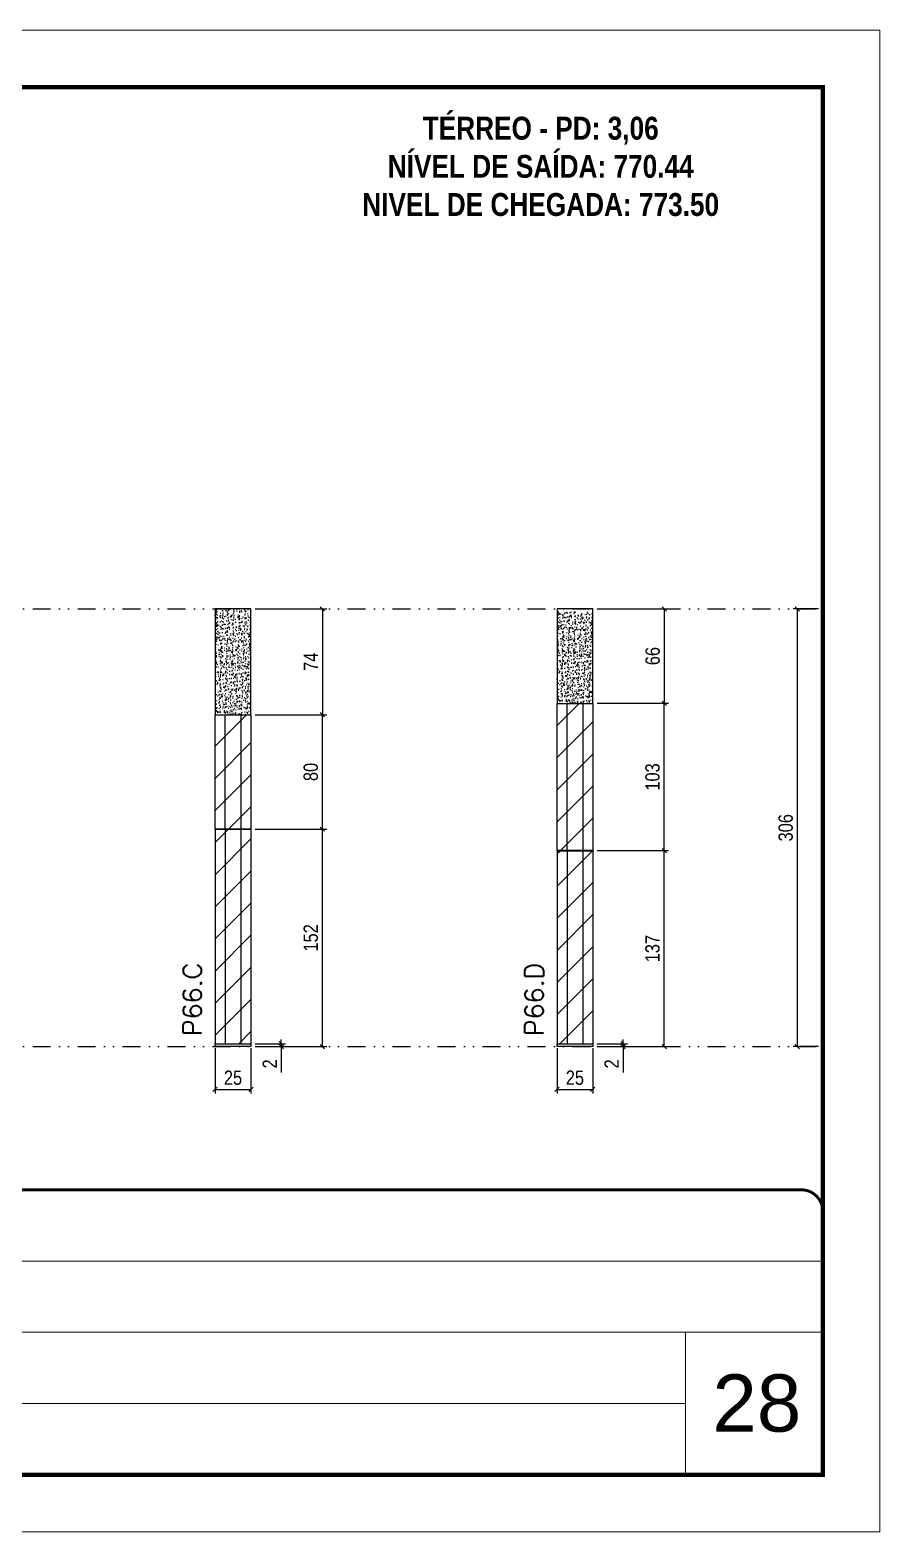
# Model space of a CAD drawing. Extents: x 14400 to 27878, y -21631 to 6985.
# Drawn here: x 20073 to 20667, y -957 to 93 of the extents above; entities that cross this region are included whole.
import ezdxf

# ---------------------------------------------------------------- set-up
doc = ezdxf.new("R2010")
doc.units = 0
for name, pattern in [('CONTINUO', [0]), ('DASHED', [0.75, 0.5, -0.25]), ('DIVIDE2', [0.625, 0.25, -0.125, 0, -0.125, 0, -0.125])]:
    doc.linetypes.add(name, pattern=pattern)
for name, color, linetype, lineweight in [('CARIMBO', 255, 'Continuous', 9), ('Folhas', 255, 'Continuous', 9), ('Hachura', 251, 'Continuous', 9), ('SARRAFO DE PRESSAO', 251, 'DASHED', 9), ('Texto Seção', 7, 'Continuous', 15)]:
    doc.layers.add(name, color=color, linetype=linetype, lineweight=lineweight)
for name, color, linetype in [('COTA', 241, 'Continuous'), ('NOMENCLATURA', 7, 'Continuous'), ('Nível', 160, 'Continuous'), ('Painéis', 200, 'Continuous'), ('SARR_2.2x7', 40, 'Continuous')]:
    doc.layers.add(name, color=color, linetype=linetype)
doc.styles.add('ARIAL', font='arial.ttf')
doc.styles.add('COTA TECNICA', font='techl___.ttf', dxfattribs={"height": 10})
doc.styles.add('COTA TECNICA-50', font='techl___.ttf', dxfattribs={"height": 10})
doc.styles.add('REGUA-120', font='ROMANS.shx', dxfattribs={"height": 15})
doc.styles.add('ROMANC', font='techb___.ttf', dxfattribs={"height": 2.5})
doc.dimstyles.new('COTA PAINEL-50', dxfattribs={"dimtxt": 10, "dimasz": 3, "dimexe": 3, "dimexo": 3, "dimgap": 3, "dimtad": 1, "dimdec": 1, "dimzin": 12, "dimdsep": 46, "dimtxsty": 'COTA TECNICA-50', "dimblk1": 'OBLIQUE', "dimblk2": 'OBLIQUE', "dimsah": 1, "dimcen": 0.9, "dimclrd": 4, "dimclre": 4, "dimclrt": 240, "dimadec": 1, "dimazin": 3, "dimtfac": 1, "dimtdec": 1, "dimtmove": 0, "dimatfit": 3, "dimfxl": 1, "dimtolj": 1, "dimtzin": 12, "dimarcsym": 0})
doc.dimstyles.new('PAINEL', dxfattribs={"dimtxt": 10, "dimasz": 3, "dimexe": 3, "dimexo": 3, "dimgap": 3, "dimtad": 1, "dimdec": 1, "dimzin": 12, "dimdsep": 46, "dimtxsty": 'COTA TECNICA', "dimblk1": 'OBLIQUE', "dimblk2": 'OBLIQUE', "dimsah": 1, "dimcen": 0.9, "dimclrd": 4, "dimclre": 4, "dimclrt": 240, "dimadec": 1, "dimazin": 3, "dimtfac": 1, "dimtdec": 1, "dimtmove": 0, "dimatfit": 3, "dimfxl": 1, "dimtolj": 1, "dimtzin": 12, "dimarcsym": 0})

# ---------------------------------------------------------------- blocks, each defined once
blk = doc.blocks.new('9999999999')
at = {"color": 30, "linetype": 'CONTINUO'}
for p, q in [((98564.6, 34379.6), (99584, 34379.6)), ((98564.6, 34329.8), (99488, 34329.8)), ((99584, 34329.8), (99488, 34329.8)), ((99488, 34329.8), (99488, 34230.2)), ((98564.6, 34280), (99488, 34280))]:
    blk.add_line(p, q, dxfattribs=at)
at = {"color": 30, "linetype": 'CONTINUO', "const_width": 2}
blk.add_lwpolyline([(99584, 34230.2), (99584, 34414.4, 0.414214), (99569, 34429.4), (98229, 34429.4, 0.414214), (98214, 34414.4), (98214, 34245.2, 0.414214), (98229, 34230.2), (99584, 34230.2)], format="xyb", dxfattribs=at)
at = {"layer": 'Folhas'}
blk.add_lwpolyline([(98139, 34190.2), (99624, 34190.2), (99624, 35240.2), (98139, 35240.2)], close=True, dxfattribs=at)
at = {"layer": 'Folhas', "color": 30, "const_width": 3}
blk.add_lwpolyline([(98214, 34230.2), (99584, 34230.2), (99584, 35200.2), (98214, 35200.2)], close=True, dxfattribs=at)
blk = doc.blocks.new('_Oblique')
at = {"color": 0, "linetype": 'ByBlock', "lineweight": -2}
blk.add_line((-0.5, -0.5), (0.5, 0.5), dxfattribs=at)
blk = doc.blocks.new('*D1112')
at = {"layer": 'COTA', "color": 4, "lineweight": -2, "transparency": 16777216}
for p, q in [((20202.2, -618.4), (20202.2, -650.3)), ((20227.2, -618.4), (20227.2, -650.3)), ((20202.2, -647.3), (20227.2, -647.3))]:
    blk.add_line(p, q, dxfattribs=at)
at = {"layer": 'Defpoints', "color": 0, "transparency": 16777216}
for p in [(20202.2, -615.4), (20227.2, -615.4), (20227.2, -647.3)]:
    blk.add_point(p, dxfattribs=at)
at = {"layer": 'COTA', "color": 4, "lineweight": -2, "transparency": 16777216, "xscale": 3, "yscale": 3, "zscale": 3, "rotation": 180}
blk.add_blockref('_Oblique', (20202.2, -647.3), dxfattribs=at)
at = {"layer": 'COTA', "color": 4, "lineweight": -2, "transparency": 16777216, "xscale": 3, "yscale": 3, "zscale": 3}
blk.add_blockref('_Oblique', (20227.2, -647.3), dxfattribs=at)
at = {"layer": 'COTA', "color": 240, "transparency": 16777216, "insert": (20214.7, -639.2), "char_height": 10, "attachment_point": 5, "style": 'COTA TECNICA'}
blk.add_mtext('\\A1;25', dxfattribs=at)
blk = doc.blocks.new('*D1113')
at = {"layer": 'COTA', "color": 4, "lineweight": -2, "transparency": 16777216}
for p, q in [((20230.2, -615.4), (20251.4, -615.4)), ((20230.2, -617.4), (20251.4, -617.4)), ((20248.4, -615.4), (20248.4, -612.4)), ((20248.4, -615.4), (20248.4, -617.4)), ((20248.4, -617.4), (20248.4, -635.6))]:
    blk.add_line(p, q, dxfattribs=at)
at = {"layer": 'Defpoints', "color": 0, "transparency": 16777216}
for p in [(20227.2, -615.4), (20227.2, -617.4), (20248.4, -615.4)]:
    blk.add_point(p, dxfattribs=at)
at = {"layer": 'COTA', "color": 4, "lineweight": -2, "transparency": 16777216, "xscale": 3, "yscale": 3, "zscale": 3}
for p, rotation in [((20248.4, -615.4), 270), ((20248.4, -617.4), 90)]:
    blk.add_blockref('_Oblique', p, dxfattribs=dict(at, rotation=rotation))
at = {"layer": 'COTA', "color": 240, "transparency": 16777216, "insert": (20240.4, -629.5), "char_height": 10, "attachment_point": 5, "rotation": 90, "style": 'COTA TECNICA-50'}
blk.add_mtext('\\A1;2', dxfattribs=at)
blk = doc.blocks.new('*D1136')
at = {"layer": 'COTA', "color": 4, "linetype": 'ByBlock', "lineweight": -2, "transparency": 16777216}
for p, q in [((20230.2, -311.4), (20280.2, -311.4)), ((20277.2, -311.4), (20277.2, -385.4)), ((20230.2, -385.4), (20280.2, -385.4))]:
    blk.add_line(p, q, dxfattribs=at)
at = {"layer": 'Defpoints', "color": 0, "linetype": 'ByBlock', "transparency": 16777216}
for p in [(20227.2, -311.4), (20227.2, -385.4), (20277.2, -385.4)]:
    blk.add_point(p, dxfattribs=at)
at = {"layer": 'COTA', "color": 4, "linetype": 'ByBlock', "lineweight": -2, "transparency": 16777216, "xscale": 3, "yscale": 3, "zscale": 3}
for p, rotation in [((20277.2, -311.4), 90), ((20277.2, -385.4), 270)]:
    blk.add_blockref('_Oblique', p, dxfattribs=dict(at, rotation=rotation))
at = {"layer": 'COTA', "color": 240, "linetype": 'ByBlock', "transparency": 16777216, "insert": (20269.2, -348.4), "char_height": 10, "attachment_point": 5, "rotation": 90, "style": 'COTA TECNICA'}
blk.add_mtext('\\A1;74', dxfattribs=at)
blk = doc.blocks.new('*D1114')
at = {"layer": 'COTA', "color": 4, "lineweight": -2, "transparency": 16777216}
for p, q in [((20230.2, -465.4), (20280.2, -465.4)), ((20277.2, -617.4), (20277.2, -465.4)), ((20230.2, -617.4), (20280.2, -617.4))]:
    blk.add_line(p, q, dxfattribs=at)
at = {"layer": 'Defpoints', "color": 0, "transparency": 16777216}
for p in [(20227.2, -465.4), (20277.2, -465.4), (20227.2, -617.4)]:
    blk.add_point(p, dxfattribs=at)
at = {"layer": 'COTA', "color": 4, "lineweight": -2, "transparency": 16777216, "xscale": 3, "yscale": 3, "zscale": 3}
for p, rotation in [((20277.2, -465.4), 90), ((20277.2, -617.4), 270)]:
    blk.add_blockref('_Oblique', p, dxfattribs=dict(at, rotation=rotation))
at = {"layer": 'COTA', "color": 240, "transparency": 16777216, "insert": (20269.1, -541.4), "char_height": 10, "attachment_point": 5, "rotation": 90, "style": 'COTA TECNICA-50'}
blk.add_mtext('\\A1;152', dxfattribs=at)
blk = doc.blocks.new('*D1119')
at = {"layer": 'COTA', "color": 4, "lineweight": -2, "transparency": 16777216}
for p, q in [((20441.2, -618.4), (20441.2, -650.3)), ((20466.2, -618.4), (20466.2, -650.3)), ((20441.2, -647.3), (20466.2, -647.3))]:
    blk.add_line(p, q, dxfattribs=at)
at = {"layer": 'Defpoints', "color": 0, "transparency": 16777216}
for p in [(20441.2, -615.4), (20466.2, -615.4), (20466.2, -647.3)]:
    blk.add_point(p, dxfattribs=at)
at = {"layer": 'COTA', "color": 4, "lineweight": -2, "transparency": 16777216, "xscale": 3, "yscale": 3, "zscale": 3, "rotation": 180}
blk.add_blockref('_Oblique', (20441.2, -647.3), dxfattribs=at)
at = {"layer": 'COTA', "color": 4, "lineweight": -2, "transparency": 16777216, "xscale": 3, "yscale": 3, "zscale": 3}
blk.add_blockref('_Oblique', (20466.2, -647.3), dxfattribs=at)
at = {"layer": 'COTA', "color": 240, "transparency": 16777216, "insert": (20453.7, -639.2), "char_height": 10, "attachment_point": 5, "style": 'COTA TECNICA'}
blk.add_mtext('\\A1;25', dxfattribs=at)
blk = doc.blocks.new('*D1120')
at = {"layer": 'COTA', "color": 4, "lineweight": -2, "transparency": 16777216}
for p, q in [((20469.2, -615.4), (20490.4, -615.4)), ((20469.2, -617.4), (20490.4, -617.4)), ((20487.4, -615.4), (20487.4, -612.4)), ((20487.4, -615.4), (20487.4, -617.4)), ((20487.4, -617.4), (20487.4, -635.6))]:
    blk.add_line(p, q, dxfattribs=at)
at = {"layer": 'Defpoints', "color": 0, "transparency": 16777216}
for p in [(20466.2, -615.4), (20466.2, -617.4), (20487.4, -615.4)]:
    blk.add_point(p, dxfattribs=at)
at = {"layer": 'COTA', "color": 4, "lineweight": -2, "transparency": 16777216, "xscale": 3, "yscale": 3, "zscale": 3}
for p, rotation in [((20487.4, -615.4), 270), ((20487.4, -617.4), 90)]:
    blk.add_blockref('_Oblique', p, dxfattribs=dict(at, rotation=rotation))
at = {"layer": 'COTA', "color": 240, "transparency": 16777216, "insert": (20479.4, -629.5), "char_height": 10, "attachment_point": 5, "rotation": 90, "style": 'COTA TECNICA-50'}
blk.add_mtext('\\A1;2', dxfattribs=at)
blk = doc.blocks.new('*D1142')
at = {"layer": 'COTA', "color": 4, "linetype": 'ByBlock', "lineweight": -2, "transparency": 16777216}
for p, q in [((20469.2, -311.4), (20519.2, -311.4)), ((20516.2, -311.4), (20516.2, -377.4)), ((20469.2, -377.4), (20519.2, -377.4))]:
    blk.add_line(p, q, dxfattribs=at)
at = {"layer": 'Defpoints', "color": 0, "linetype": 'ByBlock', "transparency": 16777216}
for p in [(20466.2, -311.4), (20466.2, -377.4), (20516.2, -377.4)]:
    blk.add_point(p, dxfattribs=at)
at = {"layer": 'COTA', "color": 4, "linetype": 'ByBlock', "lineweight": -2, "transparency": 16777216, "xscale": 3, "yscale": 3, "zscale": 3}
for p, rotation in [((20516.2, -311.4), 90), ((20516.2, -377.4), 270)]:
    blk.add_blockref('_Oblique', p, dxfattribs=dict(at, rotation=rotation))
at = {"layer": 'COTA', "color": 240, "linetype": 'ByBlock', "transparency": 16777216, "insert": (20508.1, -344.4), "char_height": 10, "attachment_point": 5, "rotation": 90, "style": 'COTA TECNICA'}
blk.add_mtext('\\A1;66', dxfattribs=at)
blk = doc.blocks.new('*D1121')
at = {"layer": 'COTA', "color": 4, "lineweight": -2, "transparency": 16777216}
for p, q in [((20469.2, -480.4), (20519.2, -480.4)), ((20516.2, -617.4), (20516.2, -480.4)), ((20469.2, -617.4), (20519.2, -617.4))]:
    blk.add_line(p, q, dxfattribs=at)
at = {"layer": 'Defpoints', "color": 0, "transparency": 16777216}
for p in [(20466.2, -480.4), (20516.2, -480.4), (20466.2, -617.4)]:
    blk.add_point(p, dxfattribs=at)
at = {"layer": 'COTA', "color": 4, "lineweight": -2, "transparency": 16777216, "xscale": 3, "yscale": 3, "zscale": 3}
for p, rotation in [((20516.2, -480.4), 90), ((20516.2, -617.4), 270)]:
    blk.add_blockref('_Oblique', p, dxfattribs=dict(at, rotation=rotation))
at = {"layer": 'COTA', "color": 240, "transparency": 16777216, "insert": (20508, -548.9), "char_height": 10, "attachment_point": 5, "rotation": 90, "style": 'COTA TECNICA-50'}
blk.add_mtext('\\A1;137', dxfattribs=at)
blk = doc.blocks.new('*D1145')
at = {"layer": 'COTA', "color": 4, "lineweight": -2, "transparency": 16777216}
for p, q in [((20469.2, -377.4), (20519.2, -377.4)), ((20516.2, -480.4), (20516.2, -377.4)), ((20469.2, -480.4), (20519.2, -480.4))]:
    blk.add_line(p, q, dxfattribs=at)
at = {"layer": 'Defpoints', "color": 0, "transparency": 16777216}
for p in [(20466.2, -377.4), (20516.2, -377.4), (20466.2, -480.4)]:
    blk.add_point(p, dxfattribs=at)
at = {"layer": 'COTA', "color": 4, "lineweight": -2, "transparency": 16777216, "xscale": 3, "yscale": 3, "zscale": 3}
for p, rotation in [((20516.2, -377.4), 90), ((20516.2, -480.4), 270)]:
    blk.add_blockref('_Oblique', p, dxfattribs=dict(at, rotation=rotation))
at = {"layer": 'COTA', "color": 240, "transparency": 16777216, "insert": (20508, -428.9), "char_height": 10, "attachment_point": 5, "rotation": 90, "style": 'COTA TECNICA'}
blk.add_mtext('\\A1;103', dxfattribs=at)
blk = doc.blocks.new('*D1146')
at = {"layer": 'COTA', "color": 4, "lineweight": -2, "transparency": 16777216}
for p, q in [((20230.2, -385.4), (20280.2, -385.4)), ((20277.2, -465.4), (20277.2, -385.4)), ((20230.2, -465.4), (20280.2, -465.4))]:
    blk.add_line(p, q, dxfattribs=at)
at = {"layer": 'Defpoints', "color": 0, "transparency": 16777216}
for p in [(20227.2, -385.4), (20277.2, -385.4), (20227.2, -465.4)]:
    blk.add_point(p, dxfattribs=at)
at = {"layer": 'COTA', "color": 4, "lineweight": -2, "transparency": 16777216, "xscale": 3, "yscale": 3, "zscale": 3}
for p, rotation in [((20277.2, -385.4), 90), ((20277.2, -465.4), 270)]:
    blk.add_blockref('_Oblique', p, dxfattribs=dict(at, rotation=rotation))
at = {"layer": 'COTA', "color": 240, "transparency": 16777216, "insert": (20269.1, -425.4), "char_height": 10, "attachment_point": 5, "rotation": 90, "style": 'COTA TECNICA'}
blk.add_mtext('\\A1;80', dxfattribs=at)
blk = doc.blocks.new('*D2228')
at = {"layer": 'COTA', "color": 4, "lineweight": -2, "transparency": 16777216}
for p, q in [((20624, -311.4), (20606.3, -311.4)), ((20609.3, -617.4), (20609.3, -311.4)), ((20624, -617.4), (20606.3, -617.4))]:
    blk.add_line(p, q, dxfattribs=at)
at = {"layer": 'Defpoints', "color": 0, "transparency": 16777216}
for p in [(20609.3, -311.4), (20627, -311.4), (20627, -617.4)]:
    blk.add_point(p, dxfattribs=at)
at = {"layer": 'COTA', "color": 4, "lineweight": -2, "transparency": 16777216, "xscale": 3, "yscale": 3, "zscale": 3}
for p, rotation in [((20609.3, -311.4), 90), ((20609.3, -617.4), 270)]:
    blk.add_blockref('_Oblique', p, dxfattribs=dict(at, rotation=rotation))
at = {"layer": 'COTA', "color": 240, "transparency": 16777216, "insert": (20601.1, -464.4), "char_height": 10, "attachment_point": 5, "rotation": 90, "style": 'COTA TECNICA'}
blk.add_mtext('\\A1;306', dxfattribs=at)

msp = doc.modelspace()

# ---------------------------------------------------------------- hatches: boundary and pattern name
at = {"layer": 'COTA'}
h = msp.add_hatch(dxfattribs=at)
h.set_pattern_fill('AR-CONC', color=256, scale=0.03)
h.set_pattern_definition([(50, (1278.551, -1158.551), (5.4655401, -0.4781726), [0.5715, -6.2865]), (355, (1278.551, -1158.551), (-1.0573026, 5.7317054), [0.4572, -5.0292175]), (100.451445, (1279.0065, -1158.591), (4.4082374, 5.2535326), [0.4857003, -5.3427073]), (46.1842, (1278.551, -1157.027), (8.1323712, -1.2612698), [0.85725, -9.42975]), (96.63556, (1279.229, -1157.132), (7.122124, 7.4227837), [0.7285507, -8.0140682]), (351.18415, (1278.551, -1157.027), (7.122124, 7.4227837), [0.685799, -7.543792]), (21, (1279.313, -1157.408), (4.5484317, -3.0679559), [0.5715, -6.2865]), (326, (1279.313, -1157.408), (1.8540609, 5.525639), [0.4572, -5.0292]), (71.451445, (1279.692, -1157.664), (6.4024926, 2.457683), [0.4857003, -5.3426981]), (37.5, (1278.551, -1158.5512), (0.0926581, 2.53665117), [0, -4.96824, 0, -5.1054, 0, -5.04825]), (7.5, (1278.551, -1158.5512), (2.00458988, 3.00541724), [0, -2.91084, 0, -4.85394, 0, -1.92405]), (327.5, (1276.8517, -1158.5512), (4.06771786, -0.17186232), [0, -1.905, 0, -5.9436, 0, -7.8867]), (317.5, (1276.0897, -1158.5512), (4.44387544, 0.7627947), [0, -2.4765, 0, -3.94716, 0, -5.6007])])
h.paths.add_polyline_path([(20227.24, -311.44), (20202.24, -311.44), (20202.24, -385.44), (20227.24, -385.44)])
h = msp.add_hatch(dxfattribs=at)
h.set_pattern_fill('AR-CONC', color=256, scale=0.03)
h.set_pattern_definition([(50, (1517.559, -1150.551), (5.4655401, -0.4781726), [0.5715, -6.2865]), (355, (1517.559, -1150.551), (-1.0573026, 5.7317054), [0.4572, -5.0292175]), (100.451445, (1518.0143, -1150.591), (4.4082374, 5.2535326), [0.4857003, -5.3427073]), (46.1842, (1517.559, -1149.027), (8.1323712, -1.2612698), [0.85725, -9.42975]), (96.63556, (1518.2365, -1149.132), (7.122124, 7.4227837), [0.7285507, -8.0140682]), (351.18415, (1517.559, -1149.027), (7.122124, 7.4227837), [0.685799, -7.543792]), (21, (1518.321, -1149.408), (4.5484317, -3.0679559), [0.5715, -6.2865]), (326, (1518.321, -1149.408), (1.8540609, 5.525639), [0.4572, -5.0292]), (71.451445, (1518.7, -1149.664), (6.4024926, 2.457683), [0.4857003, -5.3426981]), (37.5, (1517.5588, -1150.5512), (0.0926581, 2.53665117), [0, -4.96824, 0, -5.1054, 0, -5.04825]), (7.5, (1517.5588, -1150.5512), (2.00458988, 3.00541724), [0, -2.91084, 0, -4.85394, 0, -1.92405]), (327.5, (1515.8596, -1150.5512), (4.06771786, -0.17186232), [0, -1.905, 0, -5.9436, 0, -7.8867]), (317.5, (1515.0976, -1150.5512), (4.44387544, 0.7627947), [0, -2.4765, 0, -3.94716, 0, -5.6007])])
h.paths.add_polyline_path([(20466.24, -313.44), (20441.24, -313.44), (20441.24, -377.44), (20466.24, -377.44)])
at = {"layer": 'Hachura'}
h = msp.add_hatch(dxfattribs=at)
h.set_pattern_fill('ANSI31', color=256, scale=5)
h.paths.add_polyline_path([(19537.39, -311.44), (19390.39, -311.44), (19390.39, -397.44), (19571.39, -397.44), (19571.39, -385.44), (19537.39, -385.44)])
h.paths.add_polyline_path([(19571.39, -397.44), (19390.39, -397.44), (19390.39, -419.44), (19571.39, -419.44)])
h.paths.add_polyline_path([(19571.39, -419.44), (19390.39, -419.44), (19390.39, -493.44), (19571.39, -493.44)])
h.paths.add_polyline_path([(19984.72, -387.44), (19803.72, -387.44), (19803.72, -465.44), (19803.72, -493.44), (19984.72, -493.44), (19984.72, -465.44)])
h.paths.add_polyline_path([(20227.24, -385.44), (20202.24, -385.44), (20202.24, -465.42), (20227.24, -465.42)])
h.paths.add_polyline_path([(20466.24, -377.44), (20441.24, -377.44), (20441.24, -480.42), (20466.24, -480.42)])
h = msp.add_hatch(dxfattribs=at)
h.set_pattern_fill('ANSI31', color=256, scale=5)
h.paths.add_polyline_path([(20227.24, -465.44), (20202.24, -465.44), (20202.24, -615.44), (20227.24, -615.44)])
h = msp.add_hatch(dxfattribs=at)
h.set_pattern_fill('ANSI31', color=256, scale=5)
h.paths.add_polyline_path([(20466.24, -480.44), (20441.24, -480.44), (20441.24, -615.44), (20466.24, -615.44)])

# ---------------------------------------------------------------- linework, layer by layer
at = {"layer": 'COTA', "linetype": 'ByBlock'}
for points in [[(20202.24, -385.44), (20227.24, -385.44), (20227.24, -311.44), (20202.24, -311.44)], [(20441.24, -377.44), (20466.24, -377.44), (20466.24, -311.44), (20441.24, -311.44)]]:
    msp.add_lwpolyline(points, close=True, dxfattribs=at)
at = {"layer": 'Nível', "color": 4, "linetype": 'DIVIDE2', "ltscale": 50}
for p, q in [((19256.97, -311.44), (20626.97, -311.44)), ((19256.97, -617.44), (20626.97, -617.44))]:
    msp.add_line(p, q, dxfattribs=at)
at = {"layer": 'Painéis'}
for p, q in [((20441.24, -377.44), (20466.24, -377.44)), ((20441.24, -480.42), (20441.24, -377.44)), ((20466.24, -377.44), (20466.24, -480.42)), ((20202.24, -385.44), (20227.24, -385.44)), ((20202.24, -465.42), (20202.24, -385.44)), ((20227.24, -385.44), (20227.24, -465.42)), ((20227.24, -465.42), (20202.24, -465.42)), ((20202.24, -465.44), (20202.24, -615.44)), ((20202.24, -465.44), (20227.24, -465.44)), ((20227.24, -465.44), (20227.24, -615.44)), ((20466.24, -480.42), (20441.24, -480.42)), ((20441.24, -480.44), (20441.24, -615.44)), ((20441.24, -480.44), (20466.24, -480.44)), ((20466.24, -480.44), (20466.24, -615.44)), ((20202.24, -615.44), (20227.24, -615.44)), ((20202.24, -615.44), (20227.24, -615.44)), ((20202.24, -617.44), (20202.24, -615.44)), ((20227.24, -617.44), (20202.24, -617.44)), ((20227.24, -615.44), (20227.24, -617.44)), ((20441.24, -615.44), (20466.24, -615.44)), ((20441.24, -615.44), (20466.24, -615.44)), ((20441.24, -617.44), (20441.24, -615.44)), ((20466.24, -617.44), (20441.24, -617.44)), ((20466.24, -615.44), (20466.24, -617.44))]:
    msp.add_line(p, q, dxfattribs=at)
at = {"layer": 'SARR_2.2x7'}
for p, q in [((20448.24, -480.42), (20448.24, -377.44)), ((20459.24, -377.44), (20459.24, -480.42)), ((20209.24, -465.42), (20209.24, -385.44)), ((20220.24, -385.44), (20220.24, -465.42)), ((20209.24, -465.42), (20209.24, -615.44)), ((20220.24, -465.42), (20220.24, -615.44)), ((20448.24, -480.42), (20448.24, -615.44)), ((20459.24, -480.42), (20459.24, -615.44))]:
    msp.add_line(p, q, dxfattribs=at)

# ---------------------------------------------------------------- block references
at = {"layer": 'SARRAFO DE PRESSAO', "color": 6, "linetype": 'ByBlock'}
msp.add_blockref('9999999999', (-78957.01, -35146.93), dxfattribs=at)

# ---------------------------------------------------------------- texts
at = {"layer": 'CARIMBO', "style": 'ARIAL'}
msp.add_text('28', height=40, dxfattribs=at).set_placement((20549.83, -886.58))
at = {"layer": 'NOMENCLATURA', "color": 2, "insert": (20429.81, 59.34), "char_height": 16, "attachment_point": 2, "style": 'ROMANC'}
msp.add_mtext_dynamic_manual_height_columns('\\PTÉRREO - PD: 3,06\\PNÍVEL DE SAÍDA: 770.44\\PNIVEL DE CHEGADA: 773.50', width=432.3511, gutter_width=1, heights=[0], dxfattribs=at)
at = {"layer": 'Texto Seção', "char_height": 13, "width": 370.6998, "attachment_point": 7, "rotation": 90, "style": 'REGUA-120'}
for s, insert in [('P66.C', (20192.79, -610.03)), ('P66.D', (20431.79, -610.03))]:
    msp.add_mtext(s, dxfattribs=dict(at, insert=insert))

# ---------------------------------------------------------------- dimensions: what is measured, and where the dimension line sits
at = {"layer": 'COTA', "linetype": 'ByBlock'}
for base, p1, p2, picture, middle in [((20277.23, -385.44), (20227.24, -311.44), (20227.24, -385.44), '*D1136', (20269.15, -348.44)), ((20516.23, -377.44), (20466.24, -311.44), (20466.24, -377.44), '*D1142', (20508.13, -344.44))]:
    dim = msp.add_linear_dim(base=base, p1=p1, p2=p2, angle=90, dimstyle='PAINEL', dxfattribs=at)
    dim.commit()
    dim.dimension.update_dxf_attribs({"geometry": picture, "text_midpoint": middle})
at = {"layer": 'COTA'}
for base, p1, p2, dimstyle, picture, middle in [((20609.3, -311.44), (20626.97, -617.44), (20626.97, -311.44), 'PAINEL', '*D2228', (20601.08, -464.44)), ((20516.23, -377.44), (20466.24, -480.42), (20466.24, -377.44), 'PAINEL', '*D1145', (20508.01, -428.93)), ((20277.23, -385.44), (20227.24, -465.42), (20227.24, -385.44), 'PAINEL', '*D1146', (20269.1, -425.43)), ((20277.23, -465.42), (20227.24, -617.44), (20227.24, -465.42), 'COTA PAINEL-50', '*D1114', (20269.12, -541.43)), ((20516.23, -480.42), (20466.24, -617.44), (20466.24, -480.42), 'COTA PAINEL-50', '*D1121', (20508.01, -548.93))]:
    dim = msp.add_linear_dim(base=base, p1=p1, p2=p2, angle=90, dimstyle=dimstyle, dxfattribs=at)
    dim.commit()
    dim.dimension.update_dxf_attribs({"geometry": picture, "text_midpoint": middle})
for base, p1, p2, picture, middle in [((20227.24, -647.33), (20202.24, -615.44), (20227.24, -615.44), '*D1112', (20214.74, -639.22)), ((20466.24, -647.33), (20441.24, -615.44), (20466.24, -615.44), '*D1119', (20453.74, -639.22))]:
    dim = msp.add_linear_dim(base=base, p1=p1, p2=p2, dimstyle='PAINEL', override={"dimarcsym": 2}, dxfattribs=at)
    dim.commit()
    dim.dimension.update_dxf_attribs({"geometry": picture, "text_midpoint": middle})
for base, p1, p2, picture, middle in [((20248.43, -615.44), (20227.24, -617.44), (20227.24, -615.44), '*D1113', (20248.43, -629.5)), ((20487.44, -615.44), (20466.24, -617.44), (20466.24, -615.44), '*D1120', (20487.44, -629.5))]:
    dim = msp.add_linear_dim(base=base, p1=p1, p2=p2, angle=90, dimstyle='COTA PAINEL-50', dxfattribs=at)
    dim.commit()
    dim.dimension.update_dxf_attribs({"geometry": picture, "text_midpoint": middle, "dimtype": 160})

doc.saveas('drawing.dxf')
